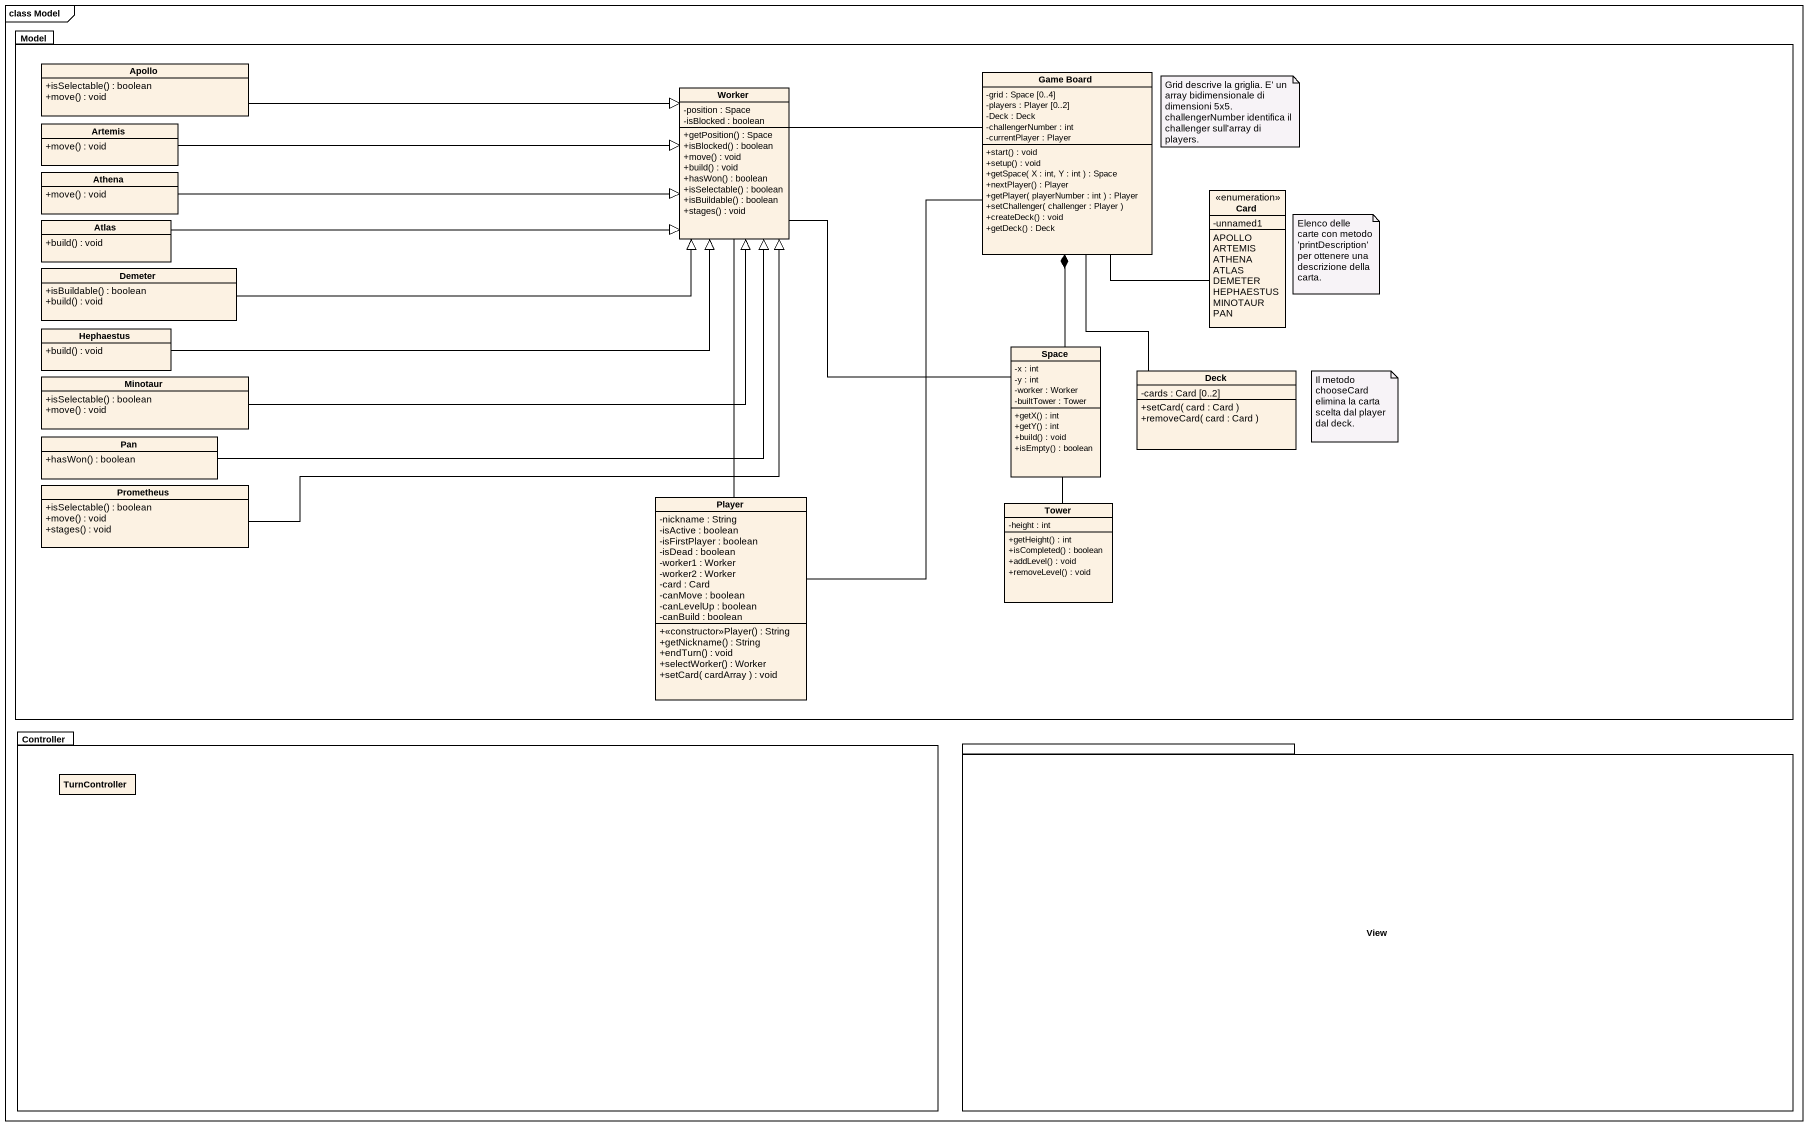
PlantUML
@startuml
mainframe class Model
hide circle
hide empty members
skinparam classAttributeIconSize 0
package Model {
  class Apollo {
    +isSelectable() : boolean
    +move() : void
  }
  class Worker {
    -position : Space
    -isBlocked : boolean
    +getPosition() : Space
    +isBlocked() : boolean
    +move() : void
    +build() : void
    +hasWon() : boolean
    +isSelectable() : boolean
    +isBuildable() : boolean
    +stages() : void
  }
  class "Game Board" as Game_Board {
    -grid : Space [0..4]
    -players : Player [0..2]
    -Deck : Deck
    -challengerNumber : int
    -currentPlayer : Player
    +start() : void
    +setup() : void
    +getSpace( X : int, Y : int ) : Space
    +nextPlayer() : Player
    +getPlayer( playerNumber : int ) : Player
    +setChallenger( challenger : Player )
    +createDeck() : void
    +getDeck() : Deck
  }
  class Artemis {
    +move() : void
  }
  class Athena {
    +move() : void
  }
  enum "Card" as Card_ {
    -unnamed1
    APOLLO
    ARTEMIS
    ATHENA
    ATLAS
    DEMETER
    HEPHAESTUS
    MINOTAUR
    PAN
  }
  class Atlas {
    +build() : void
  }
  class Demeter {
    +isBuildable() : boolean
    +build() : void
  }
  class Hephaestus {
    +build() : void
  }
  class Space {
    -x : int
    -y : int
    -worker : Worker
    -builtTower : Tower
    +getX() : int
    +getY() : int
    +build() : void
    +isEmpty() : boolean
  }
  class Minotaur {
    +isSelectable() : boolean
    +move() : void
  }
  class Deck {
    -cards : Card [0..2]
    +setCard( card : Card )
    +removeCard( card : Card )
  }
  class Pan {
    +hasWon() : boolean
  }
  class Prometheus {
    +isSelectable() : boolean
    +move() : void
    +stages() : void
  }
  class Player {
    -nickname : String
    -isActive : boolean
    -isFirstPlayer : boolean
    -isDead : boolean
    -worker1 : Worker
    -worker2 : Worker
    -card : Card
    -canMove : boolean
    -canLevelUp : boolean
    -canBuild : boolean
    +<<constructor>>Player() : String
    +getNickname() : String
    +endTurn() : void
    +selectWorker() : Worker
    +setCard( cardArray ) : void
  }
  class Tower {
    -height : int
    +getHeight() : int
    +isCompleted() : boolean
    +addLevel() : void
    +removeLevel() : void
  }
}
package Controller {
  class TurnController
}
package View {
}
Apollo -right-|> Worker
Worker -right- Game_Board
Worker -- Space
Worker -- Player
Game_Board -right- Card_
Game_Board *-- Space
Artemis -right-|> Worker
Athena -right-|> Worker
Atlas -right-|> Worker
Demeter -right-|> Worker
Hephaestus -right-|> Worker
Space -- Tower
Minotaur -right-|> Worker
Deck -up- Game_Board
Pan -right-|> Worker
Prometheus -right-|> Worker
Player -up- Game_Board
note as N1
  Grid descrive la griglia. E' un array bidimensionale di dimensioni 5x5.
  challengerNumber identifica il challenger sull'array di players.
end note
note as N2
  Elenco delle carte con metodo 'printDescription' per ottenere una descrizione della carta.
end note
note as N3
  Il metodo chooseCard elimina la carta scelta dal player dal deck.
end note
@enduml
